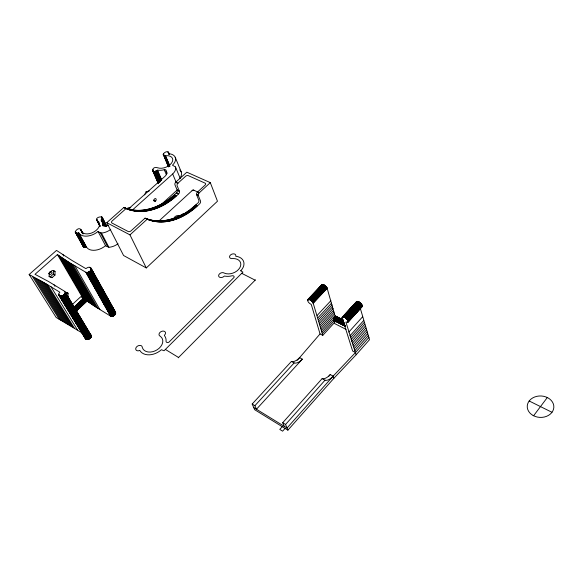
<?xml version="1.0" encoding="UTF-8"?>
<svg xmlns="http://www.w3.org/2000/svg" width="583" height="583" viewBox="0 0 583 583"><rect width="100%" height="100%" fill="white"/><g stroke="black" fill="none" stroke-linecap="round" stroke-linejoin="round"><path stroke-width="0.87" d="M360.309 308.356L368.901 337.433L355.506 352.526L352.635 351.024L342.148 317.728C343.839 313.618 351.892 323.908 345.887 322.005L356.147 354.763L333.833 378.352L287.9 430.152L254.691 409.711L252.177 404.034L291.405 361.438A12.724 6.777 -61.5 0 0 299.604 357.649L320.045 333.921L311.3 304.53C304.042 300.427 309.733 296.404 313.188 303.153L322.778 335.356L334.912 322.108M29.15 274.491L46.006 283.783L59.83 292.192C54.838 297.847 67.73 296.601 64.808 291.413L48.542 281.516L34.995 274.316L57.411 254.531L69.596 262.7L85.876 272.29C92.697 273.857 92.668 263.48 85.861 268.625L72.066 260.492L56.5 250.413L29.15 274.491L56.172 317.465L82.502 333.185M49.008 276.211L50.444 276.699L53.374 274.083L53.461 270.476M55.057 271.43L52.2 270.425L49.242 273.055L49.169 276.685L52.04 277.676L54.977 275.052L55.057 271.43L53.993 270.789M356.155 302.293C357.663 299.145 364.659 305.805 361.132 307.052M66.433 294.881L66.513 292.265L68.094 293.242L67.985 296.732M346.04 329.388L334.831 323.66L333.819 319.98L334.285 317.815L335.458 315.957L342.709 319.615M115.106 311.686C117.117 314.128 112.964 317.094 110.595 316.124L94.73 306.352L82.815 298.022L57.411 254.531M321.576 285.371C322.967 283.025 326.414 286.617 327.165 288.301L334.926 315.629L321.473 330.248M103.993 225.548L101.136 220.017C106.281 214.821 93.047 216.861 97.609 220.891A9.867 6.114 -26 0 1 94.14 231.815A9.867 6.114 -26 0 1 81.212 230.62C79.295 224.44 70.587 235.24 78.814 232.945A12.986 8.053 -26 0 0 97.857 231.633L101.457 233.054L108.897 247.279A11.194 7.105 -25.7 0 0 118.021 243.694M85.001 337.885C86.153 341.66 93.083 337.914 90.846 334.802M180.176 178.311L175.468 166.957L172.481 165.193A12.33 7.455 -22.1 0 0 168.749 153.708C168.516 147.965 158.292 156.368 166.264 155.668A9.372 5.662 -22.1 0 1 171.599 163.014A9.372 5.662 -22.1 0 1 157.687 167.78C151.033 165.681 151.281 174.929 157.716 170.156A12.33 7.455 -22.1 0 0 164.231 169.711A1.895 1.159 -22.2 0 1 165.973 170.95L167.008 173.37M83.063 245.654C82.72 247.549 85.337 247.775 86.539 247.054A12.79 8.075 -26.2 0 0 105.341 245.837L108.897 247.279M50.167 271.882L48.761 273.544M144.577 194.882L146.129 191.683L149.226 190.984M533.598 415.759L547.306 397.533M197.28 192.295L198.985 193.075M355.506 352.526L333.119 376.152L287.033 428.031L253.751 407.59M356.147 354.763L369.505 339.692L368.901 337.433M287.9 430.152L285.568 424.475L325.008 380.211A13.066 6.537 -61.6 0 0 333.119 376.152L333.833 378.352M328.462 376.589L330.255 374.57L333.119 376.152M354.194 348.823L367.654 333.702M285.065 428.403L282.609 431.172L279.782 429.423L282.238 426.669M354.843 350.675L368.274 335.568M352.3 343.263L365.862 328.098M284.191 426.29L282.719 422.726L322.137 378.607A13.037 6.559 -61.6 0 0 330.255 374.57M352.919 345.114L366.445 329.963M353.553 346.972L367.042 331.836M351.09 339.546L364.718 324.345M351.687 341.405L365.286 326.225M349.924 335.823L363.624 320.592M350.5 337.681L364.164 322.472M348.802 332.091L362.575 316.831M347.883 320.402L361.912 304.982M347.956 320.548L361.977 305.12M348.022 320.686L362.043 305.266M348.08 320.818L362.094 305.397M348.124 320.956L362.145 305.536M348.168 321.08L362.181 305.667M348.197 321.211L362.211 305.791M348.226 321.328L362.232 305.915M348.248 321.554L362.247 306.031M347.497 322.428L362.247 306.25M347.694 322.384L362.218 306.447M348.007 322.224L362.101 306.694M345.442 317.728L359.5 302.322M345.602 317.844L359.653 302.439M345.755 317.968L359.813 302.562M345.916 318.092L359.966 302.686M346.069 318.223L360.126 302.81M346.222 318.354L360.272 302.941M346.375 318.493L360.425 303.08M346.521 318.631L360.571 303.218M346.659 318.777L360.709 303.357M346.798 318.923L360.848 303.503M346.936 319.069L360.979 303.648M347.06 319.214L361.103 303.794M347.184 319.367L361.227 303.947M347.308 319.513L361.343 304.093M347.417 319.666L361.453 304.246M347.526 319.812L361.562 304.392M347.628 319.965L361.657 304.545M347.716 320.111L361.751 304.69M347.803 320.256L361.832 304.836M342.17 317.32L356.723 301.426M342.141 317.509L356.92 301.382M342.141 317.618L357.029 301.367M342.148 317.728L357.139 301.367M343.212 316.737L357.386 301.382M343.467 316.773L357.517 301.404M343.598 316.802L357.656 301.433M343.737 316.846L357.794 301.469M343.883 316.89L357.94 301.513M344.028 316.941L358.086 301.564M344.174 317.006L358.232 301.622M344.327 317.072L358.385 301.688M344.487 317.145L358.545 301.754M344.64 317.232L358.698 301.834M344.801 317.32L358.858 301.921M344.961 317.414L359.019 302.016M345.121 317.509L359.179 302.111M345.282 317.618L359.339 302.213M302.329 359.157L256.454 409.251L254.888 405.695L294.138 362.961A12.746 6.763 -61.5 0 0 302.329 359.157L299.604 357.649L297.162 360.316M322.355 333.665L334.525 320.41M321.007 328.521L334.489 313.88M321.918 331.967L334.117 318.69M320.031 325.008L333.585 310.338M320.526 326.772L334.044 312.116M318.456 319.637L332.113 304.924M318.996 321.444L332.616 306.738M319.52 323.237L333.112 308.545M317.895 317.822L331.589 303.087M317.152 315.432L330.889 300.675M310.958 300.493L324.964 285.648M311.111 300.617L325.11 285.772M311.264 300.741L325.263 285.896M311.409 300.872L325.409 286.027M311.555 301.003L325.554 286.158M311.694 301.141L325.693 286.289M311.832 301.28L325.831 286.428M311.971 301.418L325.963 286.566M312.102 301.564L326.094 286.712M312.226 301.71L326.218 286.858M312.35 301.856L326.342 287.004M312.466 302.001L326.458 287.149M312.583 302.147L326.567 287.295M312.685 302.293L326.669 287.441M312.787 302.439L326.772 287.587M312.882 302.584L326.859 287.732M312.969 302.73L326.946 287.878M313.049 302.876L327.027 288.017M313.122 303.014L327.099 288.162M313.188 303.153L327.165 288.301M307.7 299.691L321.896 284.672M307.62 299.939L322.137 284.562M307.605 300.136L322.333 284.533M307.613 300.238L322.545 284.526M307.627 300.354L322.661 284.533M308.786 299.363L322.785 284.555M308.91 299.385L322.909 284.577M309.041 299.422L323.04 284.613M309.172 299.465L323.179 284.65M309.311 299.516L323.317 284.701M309.456 299.575L323.456 284.752M309.595 299.633L323.601 284.81M309.741 299.706L323.747 284.883M309.894 299.786L323.9 284.956M310.039 299.866L324.046 285.036M310.192 299.961L324.199 285.123M310.345 300.056L324.352 285.218M310.499 300.158L324.505 285.32M310.652 300.26L324.658 285.422M310.805 300.376L324.811 285.539M240.757 270.789L240.939 270.599A13.62 9.43 -21.6 0 0 235.743 256.25A3.236 2.223 -21.2 0 0 232.872 253.896A3.236 2.223 -21.2 0 0 229.571 257.103L229.913 257.839A3.236 2.223 -21.2 0 0 232.398 258.582L233.083 258.553A10.348 7.171 -21.6 0 1 239.751 267.867A10.348 7.171 -21.6 0 1 224.36 273.121L224.2 273.07A3.287 2.288 -22.2 0 0 219.806 273.624A3.287 2.288 -22.2 0 0 219.274 277.02L220.134 277.435A3.287 2.288 -22.2 0 0 224.091 276.276L224.579 276.058A13.62 9.43 -21.6 0 0 231.947 275.803A2.099 1.465 -21.8 0 1 234.031 277.421L168.851 342.243A2.194 1.574 -27 0 1 166.06 341.179A14.422 10.275 -27.8 0 0 164.377 335.538L164.53 335.101A3.432 2.441 -27 0 0 165.025 331.771L164.224 331.261A3.432 2.441 -27 0 0 159.72 332.711A3.432 2.441 -27 0 0 160.165 336.187L160.281 336.296A10.96 7.805 -27.8 0 1 157.155 349.785A10.96 7.805 -27.8 0 1 142.369 347.657L142.223 347.118A3.469 2.463 -28.6 0 0 140.503 345.449L139.366 345.428A3.469 2.463 -28.6 0 0 135.708 349.042A3.469 2.463 -28.6 0 0 139.752 350.47L139.803 350.441A14.422 10.275 -27.8 0 0 161.374 349.734L164.042 350.755L242.922 272.123L240.721 270.76M178.238 357.809L255.441 279.869M175.636 182.29L186.83 172.189L210.303 182.625L217.474 201.222L146.289 267.947L123.574 255.507L106.776 222.691L123.858 207.497C142.325 215.295 163.167 206.142 176.496 192.791A2.033 1.392 -65.7 0 0 177.261 190.335L174.995 184.928A2.04 1.399 -66.2 0 1 175.636 182.29L177.83 183.295L185.583 176.285A2.04 1.268 -21.5 0 1 188.345 175.651L205.085 183.135A2.07 1.304 -21 0 1 205.121 185.044L197.462 192.106A2.077 1.385 -66 0 0 196.668 194.904L198.788 200.144A2.07 1.377 -65.5 0 1 198.001 202.92L189.803 209.953L184.439 213.553L184.017 213.349C172.597 220.425 157.789 223.588 145.065 218.144L131.066 230.832A2.201 1.399 -24.8 0 1 128.122 231.487L111.987 223.049A2.172 1.355 -25.2 0 1 112.155 220.979L126.045 208.597C144.526 216.388 165.361 207.169 178.675 193.811A2.033 1.392 -65.7 0 0 179.447 191.348L177.188 185.933A2.04 1.399 -66.1 0 1 177.83 183.295M192.026 190.758L192.973 189.825M106.776 222.691L129.965 234.876L147.2 219.215C165.783 226.991 186.502 217.124 199.699 203.715A2.07 1.377 -65.5 0 0 200.486 200.938L198.373 195.691A2.084 1.385 -66 0 1 199.167 192.893L210.303 182.625M76.052 310.841L86.459 301.222L84.265 298.839L80.833 296.66L72.365 304.435M76.125 310.95L86.459 301.222M76.198 311.067L86.532 301.338M76.264 311.176L86.605 301.447M73.91 307.409L83.682 298.409M74.019 307.489L83.799 298.481M74.136 307.576L83.908 298.569M74.252 307.664L84.025 298.656M74.369 307.751L84.141 298.744M74.486 307.853L84.265 298.839M74.609 307.955L84.382 298.941M74.077 308.655L84.506 299.043M74.201 308.764L84.63 299.152M74.325 308.881L84.746 299.261M74.449 308.997L84.87 299.378M75.222 308.509L84.994 299.494M74.69 309.23L85.111 299.611M74.806 309.354L85.235 299.735M74.93 309.478L85.351 299.859M75.695 308.997L85.468 299.983M75.812 309.121L85.577 300.107M75.273 309.85L85.686 300.23M75.382 309.981L85.796 300.362M75.491 310.105L85.905 300.485M75.593 310.229L86.007 300.609M75.688 310.353L86.102 300.733M75.79 310.477L86.197 300.857M75.877 310.601L86.291 300.981M75.965 310.717L86.371 301.098M49.847 271.977C46.611 277.603 55.662 272.45 50.386 271.634M73.801 307.336L83.573 298.336M158.962 220.993L191.618 191.064A2.011 1.268 -21.6 0 1 194.336 190.444L198.286 192.252M160.689 205.005L177.465 189.774M132.283 210.15L172.677 173.974A10.888 6.646 -22.2 0 0 175.468 166.957M127.925 209.443L165.018 176.299A6.428 3.928 -22.4 0 0 165.973 170.95M130.781 207.461L127.597 208.218L130.067 208.182M146.129 191.683L148.658 191.567M65.347 292.323L68.094 293.242M114.545 311.373L115.011 311.614M175.694 182.231L177.895 183.237M179.426 191.275L177.247 190.262L179.447 191.348M176.496 192.791L178.675 193.811L176.438 192.849M174.361 194.737L176.54 195.764M195.91 204.859L197.608 205.653M173.763 195.269L175.949 196.296M195.32 205.405L197.01 206.2M173.173 195.793L175.352 196.821M194.715 205.937L196.413 206.739M172.568 196.311L174.747 197.338M194.117 206.469L195.815 207.271M171.97 196.821L174.149 197.848M193.512 206.994L195.203 207.796M171.358 197.324L173.537 198.351M192.9 207.504L194.598 208.306M170.753 197.812L172.932 198.847M192.288 208.014L193.986 208.816M170.141 198.3L172.313 199.328M191.669 208.51L193.367 209.312M169.522 198.774L171.701 199.809M191.049 208.998L192.747 209.807M168.902 199.24L171.081 200.275M190.43 209.479L192.12 210.288M168.276 199.699L170.455 200.734M189.803 209.953L191.501 210.755M167.649 200.144L169.828 201.186M189.176 210.412L190.867 211.221M167.022 200.588L169.201 201.631M193.316 189.978L194.146 190.371M188.542 210.864L190.24 211.68M166.388 201.018L168.567 202.061M187.908 211.316L189.606 212.125M165.754 201.441L167.933 202.483M187.274 211.746L188.965 212.562M165.12 201.856L167.292 202.899M186.633 212.176L188.324 212.992M164.479 202.265L166.651 203.307M185.992 212.591L187.682 213.407M163.838 202.658L166.009 203.707M185.343 213.006L187.041 213.815M163.189 203.044L165.368 204.094M184.694 213.4L186.392 214.216M162.54 203.423L164.719 204.473M183.63 213.589L185.744 214.61M161.892 203.795L164.071 204.844M182.975 213.968L185.095 214.989M153.562 200.122L155.544 201.077A1.509 1.057 -64.7 0 0 155.719 198.635A1.509 1.057 -64.7 0 0 153.905 200.261A1.509 1.057 -64.7 0 0 155.544 201.077M161.243 204.152L163.415 205.201M182.326 214.34L184.439 215.367M160.587 204.502L162.759 205.551M181.67 214.704L183.783 215.725M159.931 204.844L162.103 205.894M181.014 215.054L183.128 216.082M159.276 205.172L161.447 206.229M180.351 215.397L182.472 216.424M158.612 205.493L160.791 206.55M179.695 215.732L181.809 216.759M157.949 205.806L160.128 206.863M179.032 216.053L181.145 217.08M157.286 206.105L159.465 207.169M178.369 216.366L180.482 217.401M156.623 206.397L158.802 207.461M177.706 216.672L179.819 217.699M155.96 206.681L158.131 207.745M177.035 216.963L179.156 217.998M155.289 206.95L157.468 208.014M176.372 217.248L178.485 218.282M154.626 207.213L156.798 208.277M175.702 217.517L177.822 218.552M153.956 207.468L156.127 208.532M175.031 217.787L177.152 218.822M153.285 207.708L155.457 208.772M174.361 218.035L176.481 219.077M152.615 207.942L154.787 209.006M173.69 218.282L175.811 219.317M151.944 208.16L154.116 209.231M173.02 218.508L175.14 219.551M151.267 208.371L153.446 209.443M172.349 218.734L174.463 219.776M150.596 208.576L152.775 209.647M171.679 218.946L173.792 219.988M149.926 208.765L152.097 209.836M171.001 219.142L173.122 220.185M149.248 208.947L151.427 210.018M170.331 219.332L172.451 220.381M148.578 209.115L150.749 210.186M169.66 219.514L171.774 220.556M147.9 209.275L150.079 210.346M168.983 219.682L171.103 220.731M147.229 209.421L149.401 210.499M168.312 219.842L170.433 220.891M146.552 209.559L148.731 210.638M167.642 219.988L169.755 221.037M145.881 209.691L148.053 210.762M166.964 220.126L169.085 221.176M145.203 209.807L147.382 210.878M166.293 220.25L168.414 221.3M144.533 209.909L146.705 210.988M165.623 220.367L167.744 221.416M529.167 400.98L551.984 412.298M143.863 210.004L146.034 211.082M164.953 220.469L167.066 221.518M143.185 210.091L145.364 211.17M164.282 220.563L166.395 221.613M142.514 210.164L144.693 211.243M163.612 220.644L165.732 221.7M141.844 210.223L144.023 211.308M162.941 220.717L165.062 221.773M141.173 210.274L143.352 211.359M162.278 220.775L164.391 221.831M140.503 210.317L142.682 211.403M161.608 220.826L163.728 221.883M139.84 210.346L142.019 211.432M160.944 220.862L163.065 221.919M139.169 210.368L141.348 211.447M160.281 220.891L162.402 221.948M138.506 210.376L140.685 211.461M159.618 220.906L161.739 221.963M137.843 210.368L140.022 211.454M158.955 220.906L161.076 221.97M137.18 210.354L139.359 211.44M158.299 220.899L160.42 221.963M136.524 210.332L138.703 211.418M157.636 220.884L159.757 221.941M135.861 210.295L138.04 211.381M156.98 220.855L159.101 221.912M135.205 210.244L137.384 211.338M156.331 220.811L158.452 221.875M134.549 210.186L136.728 211.279M155.676 220.76L157.804 221.824M133.901 210.113L136.079 211.206M155.027 220.695L157.148 221.759M133.252 210.033L135.431 211.126M154.378 220.622L156.506 221.686M132.603 209.938L134.782 211.031M153.737 220.534L155.858 221.598M131.955 209.836L134.134 210.929M153.096 220.44L155.216 221.504M131.313 209.72L133.492 210.813M152.454 220.33L154.582 221.394M130.672 209.596L132.851 210.689M151.82 220.206L153.941 221.278M130.038 209.457L132.217 210.55M151.186 220.075L153.314 221.139M129.404 209.312L131.583 210.405M150.56 219.929L152.68 221.001M128.77 209.151L130.949 210.244M149.926 219.776L152.054 220.848M128.143 208.976L130.322 210.077M149.306 219.609L151.434 220.68M127.517 208.794L129.703 209.895M148.687 219.434L150.808 220.505M126.897 208.605L129.076 209.698M148.067 219.244L150.195 220.316M126.278 208.401L128.464 209.494M147.455 219.048L149.583 220.112M125.053 207.956L127.845 209.282M146.238 218.61L148.971 219.9M126.628 208.816L123.844 207.468L126.045 208.597M145.065 218.144L147.761 219.448M335.349 316.088L343.394 320.154M335.232 316.226L343.285 320.286M335.123 316.365L343.168 320.431M335.014 316.511L343.066 320.577M334.912 316.664L342.957 320.73M334.81 316.817L343.664 321.291M334.708 316.977L343.562 321.452M334.613 317.137L343.467 321.619M334.525 317.305L343.38 321.787M334.438 317.473L343.292 321.954M334.358 317.648L344.014 322.53M334.285 317.815L343.941 322.705M334.212 317.99L343.868 322.88M334.146 318.165L344.604 323.463M334.088 318.34L344.546 323.638M334.037 318.507L344.495 323.813M333.986 318.682L344.444 323.988M333.942 318.857L344.4 324.163M333.906 319.025L344.364 324.33M333.877 319.192L344.327 324.498M333.855 319.36L344.305 324.665M333.833 319.52L345.092 325.234M333.826 319.681L345.078 325.394M333.819 319.834L345.07 325.547M333.819 319.98L345.07 325.7M333.826 320.125L345.078 325.846M241.712 273.325L255.15 280.161M333.84 320.264L345.092 325.984M333.862 320.402L345.107 326.123M333.891 320.526L345.136 326.247M320.045 333.921L322.778 335.356M291.405 361.438L294.138 362.961M322.137 378.607L325.008 380.211M53.374 274.083L54.977 275.052M50.444 276.699L52.04 277.676M165.368 349.428L178.558 357.481M85.125 300.617L86.67 301.557M252.177 404.034L254.888 405.695M282.719 422.726L285.568 424.475M80.571 229.243L82.866 233.295M101.136 220.017L101.26 220.141A12.986 8.053 -26 0 1 102.44 224.615L103.264 226.197M34.186 277.406L61.091 320.439M32.473 276.546L59.422 319.557M37.589 279.162L64.414 322.231M35.891 278.273L62.753 321.328M39.287 280.059L66.061 323.15M42.661 281.895L69.348 325.022M40.978 280.97L67.708 324.082M46.006 283.783L72.613 326.954M44.337 282.835L70.98 325.984M47.668 284.752L74.238 327.938M50.976 286.719L77.459 329.942M60.158 296.12L86.517 339.401M59.881 296.047L86.371 339.372M58.635 294.218L86.109 339.284M58.628 294.349L85.985 339.226M58.628 294.612L85.759 339.102M58.701 294.976L85.461 338.861M61.98 295.989L88.259 339.299M61.805 296.033L88.091 339.342M61.638 296.077L87.924 339.379M61.463 296.113L87.756 339.408M61.288 296.135L87.596 339.437M61.12 296.157L87.435 339.452M54.008 284.744L54.948 286.289M60.953 296.171L87.275 339.459M60.785 296.171L87.115 339.466M60.625 296.171L86.962 339.459M60.464 296.164L86.809 339.444M60.311 296.142L86.656 339.43M63.496 295.268L89.687 338.606M63.336 295.37L89.542 338.708M63.175 295.472L89.388 338.803M63.015 295.559L89.235 338.891M62.847 295.647L89.075 338.971M62.672 295.727L88.915 339.051M62.505 295.8L88.754 339.124M62.33 295.873L88.587 339.189M62.155 295.931L88.419 339.248M64.757 294.029L90.868 337.397M64.662 294.167L90.78 337.528M64.56 294.298L90.686 337.659M64.451 294.43L90.584 337.79M64.327 294.561L90.467 337.914M64.203 294.692L90.35 338.045M64.072 294.816L90.234 338.162M63.933 294.932L90.103 338.278M63.795 295.049L89.971 338.395M63.642 295.158L89.833 338.504M64.808 291.413L91.298 335.655M65.267 292.389L91.327 335.903M65.274 292.651L91.32 336.165M65.238 292.921L91.305 336.304M65.209 293.052L91.247 336.573M65.121 293.329L91.203 336.712M65.07 293.475L91.152 336.85M65.005 293.613L91.094 336.989M64.932 293.752L91.028 337.12M64.851 293.89L90.955 337.258M60.355 256.607L85.701 300.143M58.876 255.573L84.251 299.086M63.365 258.67L88.645 302.242M61.856 257.642L87.166 301.192M62.818 254.428L63.715 255.988M66.447 260.696L91.655 304.304M64.902 259.69L90.139 303.277M69.596 262.7L94.73 306.352M68.014 261.701L93.185 305.332M72.809 264.682L97.864 308.363M71.192 263.698L96.29 307.358M74.937 265.943L99.933 309.653M87.588 272.378L112.235 316.241M87.421 272.407L112.074 316.263M87.246 272.421L111.907 316.278M87.086 272.436L111.754 316.292M86.918 272.443L111.593 316.292M86.758 272.443L111.44 316.292M86.597 272.436L111.287 316.278M86.444 272.421L111.142 316.263M86.299 272.399L110.996 316.241M86.014 272.334L110.857 316.205M85.876 272.29L110.595 316.124M89.279 271.744L113.838 315.636M89.119 271.838L113.685 315.724M88.951 271.918L113.532 315.804M88.784 271.999L113.372 315.884M88.616 272.072L113.211 315.95M88.448 272.137L113.051 316.015M88.273 272.203L112.891 316.073M88.106 272.254L112.723 316.124M87.931 272.305L112.563 316.168M87.756 272.341L112.395 316.205M90.62 270.607L115.099 314.529M90.511 270.738L115.004 314.652M90.401 270.862L114.895 314.776M90.278 270.986L114.785 314.9M90.154 271.11L114.662 315.017M90.015 271.226L114.538 315.126M89.877 271.335L114.406 315.243M89.738 271.445L114.275 315.345M89.585 271.554L114.13 315.447M89.432 271.649L113.984 315.541M91.094 268.202L115.551 312.248M90.7 267.75L115.689 312.707M90.489 267.612L115.704 312.954M90.248 267.495L115.682 313.209M90.125 267.444L90.992 269.011M91.24 269.404L115.667 313.341M91.203 269.543L115.594 313.61M91.108 269.812L115.551 313.741M91.043 269.944L115.492 313.873M90.977 270.082L115.434 314.004M90.897 270.213L115.361 314.135M90.817 270.344L115.281 314.273M90.722 270.483L115.194 314.397M75.294 232.216L83.398 246.922M77.852 233.251L85.592 247.352M77.699 233.28L85.439 247.374M77.401 233.317L85.293 247.396M77.255 233.324L85.001 247.418M77.109 233.324L84.856 247.425M76.971 233.324L84.717 247.418M76.832 233.317L84.579 247.411M76.694 233.302L84.448 247.396M76.439 233.251L84.324 247.374M75.739 232.355L84.076 247.309M75.273 231.794L83.857 247.228M75.265 231.903L83.653 247.119M78.829 232.974L86.554 247.075M78.618 233.025L86.342 247.134M78.465 233.083L86.189 247.185M78.311 233.134L86.044 247.236M78.158 233.178L85.89 247.279M78.005 233.215L85.737 247.316M80.811 229.454L83.187 233.812M80.709 229.862L82.939 233.834M81.875 232.165L82.728 233.739M81.336 231.349L82.188 232.916M98.053 231.466L105.53 245.669M100.152 232.355L107.607 246.573M96.603 219.325L100.174 226.24M96.581 219.543L99.992 226.124M96.632 219.951L99.926 226.262M96.625 219.215L98.265 222.371M99.117 223.836L99.912 225.526M102.251 218.683L105.917 225.796M102.2 218.8L105.866 225.912M102.142 218.916L105.807 226.029M102.076 219.026L105.661 226.255M101.916 219.252L105.18 225.577M101.828 219.361L105.093 225.687M101.733 219.47L104.998 225.796M101.639 219.58L104.896 225.905M101.529 219.689L104.794 226.007M101.42 219.791L104.678 226.109M102.105 217.167L106.82 226.306M102.032 217.095L106.47 225.92M102.404 218.122L106.434 226.248M102.338 218.457L105.997 225.57M101.355 216.708L105.96 225.687M129.965 234.876L146.289 267.947M152.498 169.901L158.263 183.164M152.476 170.207L158.336 183.689M155.093 171.402L159.662 181.86M154.947 171.424L159.516 181.889M154.794 171.446L159.37 181.903M154.648 171.46L159.225 181.918M154.51 171.468L159.086 181.932M154.364 171.475L158.94 181.932M154.225 171.475L158.802 181.932M154.094 171.468L159.021 182.727M153.956 171.453L158.889 182.712M153.708 171.417L158.765 182.698M152.688 169.376L153.744 171.788M152.637 169.485L154.349 173.603M155.056 175.213L156.113 177.626M156.82 179.236L157.876 181.641M152.549 169.689L158.161 182.661M156.798 170.702L161.003 180.366M156.667 170.783L160.872 180.446M156.536 170.863L160.74 180.526M156.404 170.936L160.609 180.599M156.266 171.008L160.471 180.664M156.12 171.074L160.332 180.73M155.974 171.132L160.187 180.796M155.836 171.191L160.041 180.847M155.683 171.242L159.902 180.898M155.537 171.285L160.106 181.75M155.391 171.329L159.953 181.794M155.238 171.366L159.808 181.83M157.505 170.119L161.695 179.783M157.272 170.345L161.353 180.103M157.046 170.528L161.243 180.191M156.922 170.615L161.127 180.278M164.231 169.711L166.293 174.55M163.743 154.612L168.611 166.111M163.357 153.905L168.742 166.833M163.291 154.109L168.647 166.789M163.247 154.313L168.341 166.687M165.506 155.734L169.908 166.221M165.361 155.748L169.77 166.235M165.222 155.756L169.624 166.242M165.084 155.763L169.485 166.242M172.677 173.974L176.081 182.078M164.814 155.748L169.354 166.242M164.683 155.734L169.092 166.221M164.552 155.719L168.968 166.199M164.311 155.668L168.844 166.177M168.574 152.396L169.507 154.597M168.356 152.199L169.179 153.941M168.181 152.09L169.274 154.561M167.977 151.995L169.085 154.459M175.221 157.279L181.211 171.854M174.12 218.312A3.083 1.989 -22.8 0 1 176.241 215.95A3.083 1.989 -22.8 0 1 179.455 216.009M179.746 169.959A12.156 7.484 -22.1 0 1 180.001 178.099M110.719 229.418A11.361 7.091 -25.5 0 1 101.457 233.054M102.44 224.615A1.975 1.232 -25.5 0 0 104.845 225.373A6.668 4.154 -25.3 0 0 108.139 225.329M198.286 195.4L196.58 194.613L198.286 195.4M533.19 415.541A13.314 10.727 2 0 0 553.828 407.51A13.314 10.727 2 0 0 534.604 397.016A13.314 10.727 2 0 0 533.19 415.541"/></g></svg>
